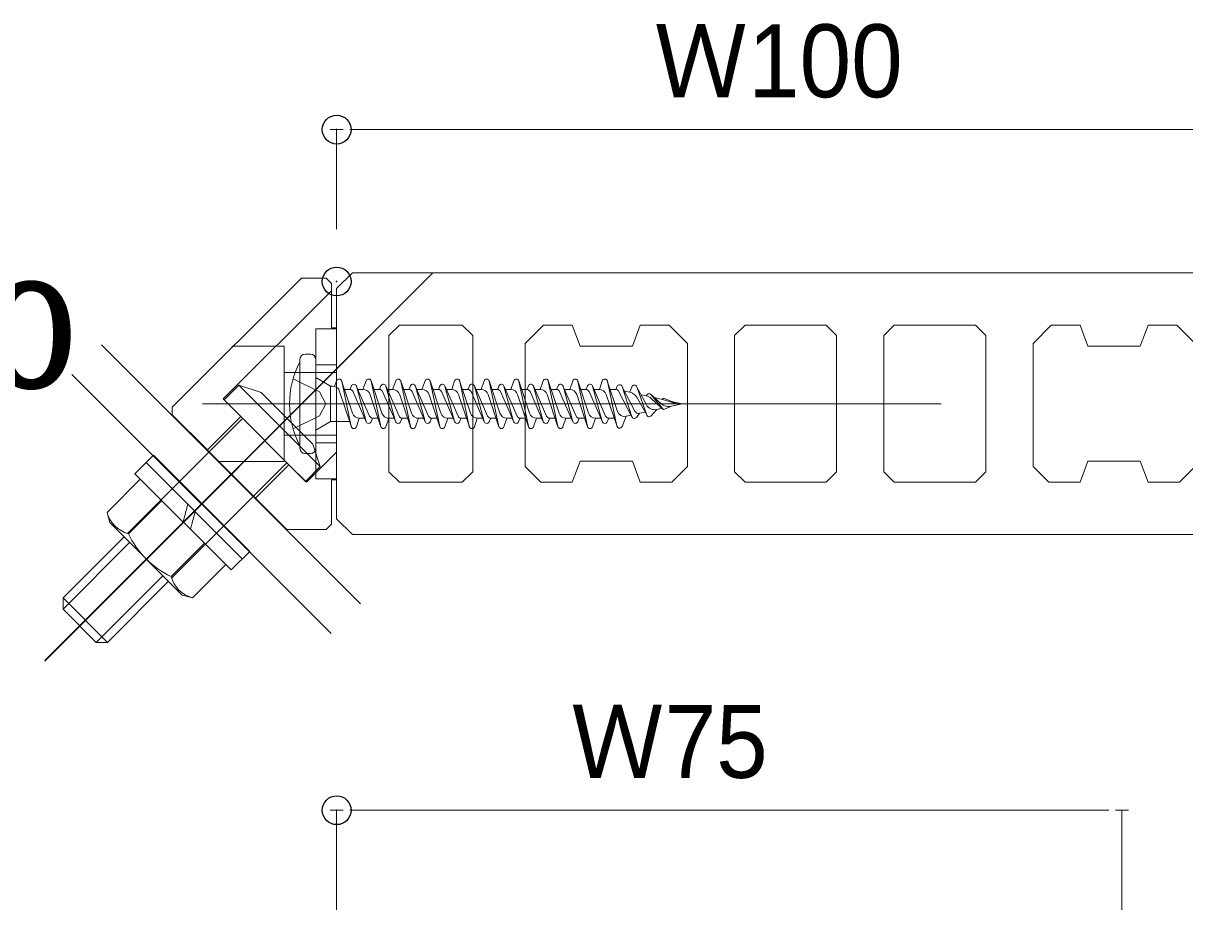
# Model space of a CAD drawing. Units: millimetres, scale not verified. Extents: x -1200 to 1200, y -500 to 500.
# Drawn here: x 117.44 to 139.62, y -425.15 to -408.22 of the extents above; entities that cross this region are included whole.
import ezdxf
from ezdxf.enums import TextEntityAlignment as Align

# ---------------------------------------------------------------- set-up
doc = ezdxf.new("R2010")
doc.units = ezdxf.units.MM
doc.header["$LTSCALE"] = 1.1
doc.header["$PDMODE"] = 32
doc.header["$PDSIZE"] = 0.55
for name, color, linetype, lineweight in [('0-0_一般', 7, 'Continuous', 9), ('0-1_0', 7, 'Continuous', 9), ('0-4_ルーバー', 7, 'Continuous', 9), ('0-9_傾斜ピース', 7, 'Continuous', 9)]:
    doc.layers.add(name, color=color, linetype=linetype, lineweight=lineweight)
doc.layers.add('0-A_Defpoints', color=7, linetype='Continuous')
doc.styles.add('Osaka', font='')
doc.styles.add('ＭＳ ゴシック', font='')
doc.styles.get('Osaka').set_extended_font_data('Osaka')
doc.styles.get('ＭＳ ゴシック').set_extended_font_data('MS Gothic')

# ---------------------------------------------------------------- blocks, each defined once
blk = doc.blocks.new('グループ-49-1')
at = {"layer": '0-4_ルーバー'}
for points in [[(119335.56, 166917.81), (119335.56, 166807.81), (119343.06, 166800.31), (119828.06, 166800.31), (119835.56, 166807.81), (119835.56, 166917.81), (119828.06, 166925.31), (119343.06, 166925.31)], [(119400.56, 166830.31), (119395.56, 166825.31), (119365.56, 166825.31), (119360.56, 166830.31), (119360.56, 166895.31), (119365.56, 166900.31), (119395.56, 166900.31), (119400.56, 166895.31)], [(119434.32, 166900.31), (119448.07, 166900.31), (119451.82, 166890.31), (119476.82, 166890.31), (119480.57, 166900.31), (119494.32, 166900.31), (119503.07, 166891.56), (119503.07, 166832.81), (119495.57, 166825.31), (119480.57, 166825.31), (119476.82, 166835.31), (119451.82, 166835.31), (119448.07, 166825.31), (119433.07, 166825.31), (119425.56, 166832.81), (119425.56, 166891.56)], [(119569.33, 166900.31), (119574.33, 166895.31), (119574.33, 166830.31), (119569.33, 166825.31), (119530.58, 166825.31), (119525.57, 166830.31), (119525.57, 166895.31), (119530.58, 166900.31)], [(119596.83, 166830.31), (119596.83, 166895.31), (119601.83, 166900.31), (119640.59, 166900.31), (119645.59, 166895.31), (119645.59, 166830.31), (119640.59, 166825.31), (119601.83, 166825.31)], [(119738.1, 166825.31), (119723.09, 166825.31), (119719.34, 166835.31), (119694.34, 166835.31), (119690.59, 166825.31), (119675.59, 166825.31), (119668.09, 166832.81), (119668.09, 166891.56), (119676.84, 166900.31), (119690.59, 166900.31), (119694.34, 166890.31), (119719.34, 166890.31), (119723.09, 166900.31), (119736.85, 166900.31), (119745.6, 166891.56), (119745.6, 166832.81)], [(119805.6, 166900.31), (119810.6, 166895.31), (119810.6, 166830.31), (119805.6, 166825.31), (119775.6, 166825.31), (119770.6, 166830.31), (119770.6, 166895.31), (119775.6, 166900.31)]]:
    blk.add_lwpolyline(points, close=True, dxfattribs=at)
blk = doc.blocks.new('_DOT')
at = {"layer": '0-1_0'}
for p, q in [((-2.5, 0), (-5, 0)), ((-1.25, 0), (1.25, 0))]:
    blk.add_line(p, q, dxfattribs=at)
blk = doc.blocks.new('グループ-1105-1')
at = {"layer": '0-9_傾斜ピース'}
for p, q in [((119318.06, 166841.51), (119318.06, 166884.01)), ((119323.06, 166886.51), (119320.56, 166886.51)), ((119325.56, 166841.51), (119325.56, 166884.01)), ((119314.79, 166874.76), (119327.37, 166868.49)), ((119325.56, 166875.26), (119332.66, 166871.16)), ((119334.53, 166871.04), (119335.57, 166873.79)), ((119337.95, 166873.74), (119343.11, 166858.27)), ((119342.56, 166851.92), (119337.99, 166873.6)), ((119348.08, 166869.61), (119349.66, 166873.79)), ((119352.04, 166873.74), (119357.2, 166858.27)), ((119356.65, 166851.92), (119352.08, 166873.6)), ((119362.18, 166869.61), (119363.76, 166873.79)), ((119366.14, 166873.74), (119371.3, 166858.27)), ((119370.75, 166851.92), (119366.18, 166873.6)), ((119376.23, 166869.61), (119377.81, 166873.79)), ((119380.2, 166873.74), (119385.36, 166858.27)), ((119384.81, 166851.92), (119380.24, 166873.6)), ((119390.52, 166869.61), (119391.9, 166873.74)), ((119394.3, 166873.74), (119399.46, 166858.27)), ((119398.91, 166851.92), (119394.34, 166873.6)), ((119404.62, 166869.61), (119406, 166873.74)), ((119408.4, 166873.74), (119413.56, 166858.27)), ((119413.01, 166851.92), (119408.44, 166873.6)), ((119418.72, 166869.61), (119420.1, 166873.74)), ((119422.5, 166873.74), (119427.66, 166858.27)), ((119427.11, 166851.92), (119422.54, 166873.6)), ((119432.82, 166869.61), (119434.2, 166873.74)), ((119436.6, 166873.74), (119441.76, 166858.27)), ((119441.21, 166851.92), (119436.64, 166873.6)), ((119446.92, 166869.61), (119448.3, 166873.74)), ((119450.7, 166873.74), (119455.86, 166858.27)), ((119455.31, 166851.92), (119450.74, 166873.6)), ((119461.02, 166869.61), (119462.4, 166873.74)), ((119464.8, 166873.75), (119469.72, 166859.1)), ((119469.41, 166852.09), (119464.84, 166873.61)), ((119327.37, 166868.49), (119330.42, 166862.76)), ((119333.78, 166871.16), (119332.66, 166871.16)), ((119336.68, 166869.53), (119342.6, 166851.78)), ((119339.33, 166869.61), (119341.88, 166869.61)), ((119341.88, 166869.61), (119342.64, 166871.35)), ((119343.31, 166868.78), (119349.68, 166854.17)), ((119344.95, 166871.35), (119351.26, 166856.9)), ((119349.62, 166854.34), (119345.01, 166871.18)), ((119345.71, 166869.61), (119348.08, 166869.61)), ((119345.72, 166869.61), (119348.27, 166869.61)), ((119351.59, 166867.08), (119356.69, 166851.78)), ((119353.42, 166869.61), (119355.97, 166869.61)), ((119355.97, 166869.61), (119356.73, 166871.35)), ((119357.47, 166868.63), (119363.78, 166854.17)), ((119359.05, 166871.35), (119365.36, 166856.9)), ((119363.72, 166854.34), (119359.11, 166871.18)), ((119359.81, 166869.61), (119362.18, 166869.61)), ((119359.81, 166869.61), (119362.36, 166869.61)), ((119365.69, 166867.08), (119370.79, 166851.78)), ((119367.52, 166869.61), (119370.07, 166869.61)), ((119370.07, 166869.61), (119370.83, 166871.35)), ((119371.4, 166868.94), (119377.84, 166854.17)), ((119373.11, 166871.35), (119379.42, 166856.9)), ((119377.78, 166854.34), (119373.17, 166871.18)), ((119373.87, 166869.61), (119376.23, 166869.61)), ((119373.91, 166869.61), (119376.46, 166869.61)), ((119379.75, 166867.08), (119384.85, 166851.78)), ((119381.58, 166869.61), (119384.13, 166869.61)), ((119384.13, 166869.61), (119384.89, 166871.35)), ((119385.63, 166868.63), (119391.94, 166854.17)), ((119387.21, 166871.35), (119393.52, 166856.9)), ((119391.88, 166854.34), (119387.27, 166871.18)), ((119387.97, 166869.61), (119390.52, 166869.61)), ((119393.79, 166867.25), (119398.95, 166851.78)), ((119395.68, 166869.61), (119398.23, 166869.61)), ((119398.23, 166869.61), (119398.99, 166871.35)), ((119399.73, 166868.63), (119406.04, 166854.17)), ((119401.31, 166871.35), (119407.62, 166856.9)), ((119405.98, 166854.34), (119401.37, 166871.18)), ((119402.07, 166869.61), (119404.62, 166869.61)), ((119407.89, 166867.25), (119413.05, 166851.78)), ((119409.78, 166869.61), (119412.33, 166869.61)), ((119412.33, 166869.61), (119413.09, 166871.35)), ((119413.83, 166868.63), (119420.14, 166854.17)), ((119415.41, 166871.35), (119421.72, 166856.9)), ((119420.08, 166854.34), (119415.47, 166871.18)), ((119416.17, 166869.61), (119418.72, 166869.61)), ((119421.99, 166867.25), (119427.15, 166851.78)), ((119423.88, 166869.61), (119426.43, 166869.61)), ((119426.43, 166869.61), (119427.19, 166871.35)), ((119427.93, 166868.63), (119434.24, 166854.17)), ((119429.51, 166871.35), (119435.82, 166856.9)), ((119434.18, 166854.34), (119429.57, 166871.18)), ((119430.27, 166869.61), (119432.82, 166869.61)), ((119436.09, 166867.25), (119441.25, 166851.78)), ((119437.98, 166869.61), (119440.53, 166869.61)), ((119440.53, 166869.61), (119441.29, 166871.35)), ((119442.03, 166868.63), (119448.34, 166854.17)), ((119443.61, 166871.35), (119449.92, 166856.9)), ((119448.28, 166854.34), (119443.67, 166871.18)), ((119444.37, 166869.61), (119446.92, 166869.61)), ((119450.19, 166867.25), (119455.35, 166851.78)), ((119452.08, 166869.61), (119454.63, 166869.61)), ((119454.63, 166869.61), (119455.39, 166871.35)), ((119456.13, 166868.63), (119462.44, 166854.17)), ((119464.01, 166856.91), (119457.71, 166871.35)), ((119462.38, 166854.34), (119457.77, 166871.18)), ((119458.47, 166869.61), (119461.02, 166869.61)), ((119464.31, 166867.25), (119469.45, 166851.95)), ((119468.81, 166869.61), (119466.19, 166869.61)), ((119468.81, 166869.61), (119469.49, 166871.14)), ((119470.18, 166868.78), (119476.57, 166856.47)), ((119471.77, 166871.21), (119478.01, 166859.21)), ((119476.57, 166856.47), (119471.85, 166871.02)), ((119472.99, 166868.87), (119475.52, 166868.31)), ((119475.52, 166868.31), (119476.52, 166870.88)), ((119478.82, 166871.02), (119483.47, 166862.32)), ((119478.84, 166865.87), (119483.82, 166857.13)), ((119483.74, 166857.3), (119478.89, 166870.85)), ((119480.9, 166867.12), (119483.43, 166866.56)), ((119483.43, 166866.56), (119483.9, 166867.17)), ((119490.31, 166862.96), (119485.46, 166867.31)), ((119485.57, 166867.2), (119491.3, 166860.32)), ((119327.37, 166857.04), (119330.42, 166862.76)), ((119491.36, 166860.26), (119485.75, 166865.36)), ((119488.38, 166860.06), (119490.95, 166860.63)), ((119490.96, 166864.89), (119491.35, 166865.26)), ((119492.06, 166865.38), (119498.85, 166862.38)), ((119492.06, 166860.14), (119495.4, 166861.62)), ((119495.4, 166863.9), (119500.56, 166862.76)), ((119495.4, 166861.62), (119500.56, 166862.76)), ((119314.79, 166850.76), (119327.37, 166857.04)), ((119346.38, 166855.91), (119345, 166851.78)), ((119346.38, 166855.91), (119348.92, 166855.91)), ((119352.76, 166855.91), (119352, 166854.17)), ((119352.76, 166855.91), (119355.31, 166855.91)), ((119360.47, 166855.91), (119359.09, 166851.78)), ((119359.71, 166855.91), (119363.02, 166855.91)), ((119366.86, 166855.91), (119366.1, 166854.17)), ((119366.86, 166855.91), (119369.41, 166855.91)), ((119374.57, 166855.91), (119373.19, 166851.78)), ((119373.77, 166855.91), (119377.08, 166855.91)), ((119380.92, 166855.91), (119380.16, 166854.17)), ((119380.92, 166855.91), (119383.47, 166855.91)), ((119388.63, 166855.91), (119387.25, 166851.78)), ((119388.63, 166855.91), (119391.18, 166855.91)), ((119395.02, 166855.91), (119394.26, 166854.17)), ((119395.02, 166855.91), (119397.57, 166855.91)), ((119402.73, 166855.91), (119401.35, 166851.78)), ((119402.73, 166855.91), (119405.28, 166855.91)), ((119409.12, 166855.91), (119408.36, 166854.17)), ((119409.12, 166855.91), (119411.67, 166855.91)), ((119416.83, 166855.91), (119415.45, 166851.78)), ((119416.83, 166855.91), (119419.38, 166855.91)), ((119423.22, 166855.91), (119422.46, 166854.17)), ((119423.22, 166855.91), (119425.77, 166855.91)), ((119430.93, 166855.91), (119429.55, 166851.78)), ((119430.93, 166855.91), (119433.48, 166855.91)), ((119437.32, 166855.91), (119436.56, 166854.17)), ((119437.32, 166855.91), (119439.87, 166855.91)), ((119445.03, 166855.91), (119443.65, 166851.78)), ((119445.03, 166855.91), (119447.58, 166855.91)), ((119451.42, 166855.91), (119450.66, 166854.17)), ((119451.42, 166855.91), (119453.97, 166855.91)), ((119459.13, 166855.91), (119457.75, 166851.78)), ((119459.13, 166855.91), (119461.68, 166855.91)), ((119465.53, 166855.91), (119464.76, 166854.17)), ((119465.53, 166855.91), (119468.12, 166855.91)), ((119473.75, 166856.82), (119471.83, 166851.89)), ((119473.75, 166856.82), (119476.12, 166857.34)), ((119480.11, 166858.23), (119478.73, 166856.31)), ((119480.11, 166858.23), (119482.85, 166858.83)), ((119488.38, 166860.06), (119485.54, 166856.94)), ((119325.56, 166850.26), (119332.66, 166854.36)), ((119320.56, 166839.01), (119323.06, 166839.01))]:
    blk.add_line(p, q, dxfattribs=at)
for points in [[(119341.74, 166854.36), (119332.66, 166854.36), (119332.66, 166871.16)], [(119487.24, 166865.71), (119491.8, 166864.7), (119498.85, 166862.38)]]:
    blk.add_lwpolyline(points, dxfattribs=at)
for centre, radius, start, end in [((119355.56, 166862.76), 42.5, 151.9275, 208.0725), ((119320.56, 166884.01), 2.5, 90, 180), ((119323.06, 166884.01), 2.5, 0, 90), ((119336.75, 166873.34), 1.27, 11.8951, 159.3065), ((119343.79, 166870.84), 1.27, 15.2955, 164.7045), ((119350.84, 166873.34), 1.27, 11.8951, 159.3065), ((119357.89, 166870.84), 1.27, 15.2955, 156.4349), ((119364.94, 166873.34), 1.27, 11.8951, 159.3065), ((119371.99, 166870.84), 1.27, 15.2955, 156.4349), ((119379, 166873.34), 1.27, 11.8951, 159.3065), ((119386.05, 166870.84), 1.27, 15.2955, 156.4349), ((119393.1, 166873.34), 1.27, 11.8951, 161.5761), ((119400.15, 166870.84), 1.27, 15.2955, 156.4349), ((119407.2, 166873.34), 1.27, 11.8951, 161.5761), ((119414.25, 166870.84), 1.27, 15.2955, 156.4349), ((119421.3, 166873.34), 1.27, 11.8951, 161.5761), ((119428.35, 166870.84), 1.27, 15.2955, 156.4349), ((119435.4, 166873.34), 1.27, 11.8951, 161.5761), ((119442.45, 166870.84), 1.27, 15.2955, 156.4349), ((119449.5, 166873.34), 1.27, 11.8951, 161.5761), ((119456.55, 166870.84), 1.27, 15.2955, 156.4349), ((119463.6, 166873.34), 1.27, 11.9876, 161.5761), ((119470.65, 166870.62), 1.27, 17.9663, 156.1481), ((119477.7, 166870.42), 1.27, 19.6919, 158.6831), ((119333.62, 166867.46), 3.71, 34.1152, 90), ((119341.88, 166867.97), 1.64, 23.5651, 90), ((119348.08, 166865.91), 3.71, 18.4239, 90), ((119355.97, 166867.97), 1.64, 23.5651, 90), ((119362.18, 166865.91), 3.71, 18.4239, 90), ((119370.07, 166867.97), 1.64, 23.5651, 90), ((119376.23, 166865.91), 3.71, 18.4239, 90), ((119384.13, 166867.97), 1.64, 23.5651, 90), ((119390.52, 166866.16), 3.45, 18.4239, 90), ((119398.23, 166867.97), 1.64, 23.5651, 90), ((119404.62, 166866.16), 3.45, 18.4239, 90), ((119412.33, 166867.97), 1.64, 23.5651, 90), ((119418.72, 166866.16), 3.45, 18.4239, 90), ((119426.43, 166867.97), 1.64, 23.5651, 90), ((119432.82, 166866.16), 3.45, 18.4239, 90), ((119440.53, 166867.97), 1.64, 23.5651, 90), ((119446.92, 166866.16), 3.45, 18.4239, 90), ((119454.63, 166867.97), 1.64, 23.5651, 90), ((119461.02, 166866.14), 3.47, 18.5648, 90), ((119468.81, 166868.08), 1.53, 27.4452, 90), ((119474.41, 166863.34), 5.09, 29.7006, 77.5), ((119482.33, 166861.59), 5.09, 47.7278, 77.5), ((119484.75, 166866.52), 1.07, 39.766, 142.366), ((119487.42, 166864.43), 4.48, 208.1432, 282.5), ((119494.16, 166867.24), 5.76, 228.0402, 282.5), ((119491.8, 166860.74), 0.653, 219.766, 293.8328), ((119491.8, 166864.78), 0.653, 66.1672, 132.914), ((119346.38, 166859.36), 3.45, 198.4239, 270), ((119352.76, 166857.55), 1.64, 203.5651, 270), ((119360.47, 166859.36), 3.45, 198.4239, 270), ((119366.86, 166857.55), 1.64, 203.5651, 270), ((119374.57, 166859.36), 3.45, 198.4239, 270), ((119380.92, 166857.55), 1.64, 203.5651, 270), ((119388.63, 166859.36), 3.45, 198.4239, 270), ((119395.02, 166857.55), 1.64, 203.5651, 270), ((119402.73, 166859.36), 3.45, 198.4239, 270), ((119409.12, 166857.55), 1.64, 203.5651, 270), ((119416.83, 166859.36), 3.45, 198.4239, 270), ((119423.22, 166857.55), 1.64, 203.5651, 270), ((119430.93, 166859.36), 3.45, 198.4239, 270), ((119437.32, 166857.55), 1.64, 203.5651, 270), ((119445.03, 166859.36), 3.45, 198.4239, 270), ((119451.42, 166857.55), 1.64, 203.5651, 270), ((119459.13, 166859.36), 3.45, 198.4239, 270), ((119465.53, 166857.57), 1.66, 203.5651, 270), ((119473, 166860.2), 3.46, 198.5648, 282.5), ((119477.7, 166857.05), 1.27, 188.4874, 324.2893), ((119479.69, 166860.08), 1.9, 207.4452, 282.5), ((119484.75, 166857.66), 1.07, 199.6919, 317.6833), ((119343.8, 166852.18), 1.27, 191.8951, 341.5761), ((119350.84, 166854.68), 1.27, 195.2955, 336.4349), ((119357.89, 166852.18), 1.27, 191.8951, 341.5761), ((119364.94, 166854.68), 1.27, 195.2955, 336.4349), ((119371.99, 166852.18), 1.27, 191.8951, 341.5761), ((119379, 166854.68), 1.27, 195.2955, 336.4349), ((119386.05, 166852.18), 1.27, 191.8951, 341.5761), ((119393.1, 166854.68), 1.27, 195.2955, 336.4349), ((119400.15, 166852.18), 1.27, 191.8951, 341.5761), ((119407.2, 166854.68), 1.27, 195.2955, 336.4349), ((119414.25, 166852.18), 1.27, 191.8951, 341.5761), ((119421.3, 166854.68), 1.27, 195.2955, 336.4349), ((119428.35, 166852.18), 1.27, 191.8951, 341.5761), ((119435.4, 166854.68), 1.27, 195.2955, 336.4349), ((119442.45, 166852.18), 1.27, 191.8951, 341.5761), ((119449.5, 166854.68), 1.27, 195.2955, 336.4349), ((119456.55, 166852.18), 1.27, 191.8951, 341.5761), ((119463.6, 166854.68), 1.27, 195.2955, 336.1481), ((119470.65, 166852.35), 1.27, 191.9876, 338.683), ((119320.56, 166841.51), 2.5, 180, 270), ((119323.06, 166841.51), 2.5, 270, 0)]:
    blk.add_arc(centre, radius, start, end, dxfattribs=at)
blk = doc.blocks.new('グループ-1106-1')
at = {"layer": '0-9_傾斜ピース'}
blk.add_blockref('グループ-1105-1', (0, 0), dxfattribs=at)
blk = doc.blocks.new('グループ-1129-1')
at = {"layer": '0-9_傾斜ピース'}
for p, q in [((119223.26, 166890.96), (119347.01, 166767.22)), ((119209.12, 166876.82), (119332.87, 166753.07))]:
    blk.add_line(p, q, dxfattribs=at)
blk = doc.blocks.new('グループ-1130-1')
at = {"layer": '0-9_傾斜ピース'}
for p, q in [((119235.69, 166800.86), (119290.75, 166855.91)), ((119256.77, 166779.51), (119311.84, 166834.58)), ((119234.06, 166799.23), (119204.89, 166770.06)), ((119252.62, 166780.66), (119220.8, 166748.84)), ((119255.27, 166778.01), (119226.11, 166748.84)), ((119226.11, 166748.84), (119204.89, 166770.06))]:
    blk.add_line(p, q, dxfattribs=at)
for points in [[(119327.75, 166832.81), (119288.86, 166871.7), (119281.79, 166864.63), (119320.68, 166825.74)], [(119327.75, 166832.81), (119288.86, 166871.7), (119299.47, 166868.17), (119324.22, 166843.42)]]:
    blk.add_lwpolyline(points, close=True, dxfattribs=at)
for points in [[(119236.71, 166796.57), (119204.89, 166764.75), (119204.89, 166770.06)], [(119204.89, 166764.75), (119220.8, 166748.84), (119226.11, 166748.84)]]:
    blk.add_lwpolyline(points, dxfattribs=at)
blk = doc.blocks.new('グループ-1131-1')
at = {"layer": '0-9_傾斜ピース'}
for p, q in [((119248.07, 166838.25), (119239.23, 166829.41)), ((119294.04, 166792.28), (119248.07, 166838.25)), ((119290.5, 166788.75), (119244.54, 166834.71)), ((119285.2, 166783.45), (119239.23, 166829.41)), ((119241.8, 166826.84), (119225.91, 166810.94)), ((119252.01, 166816.63), (119236.11, 166800.74)), ((119225.91, 166810.94), (119227.21, 166806.07)), ((119262.22, 166806.43), (119264.46, 166814.79)), ((119265.75, 166802.89), (119267.99, 166811.26)), ((119227.21, 166806.07), (119261.86, 166771.42)), ((119272.42, 166796.22), (119256.53, 166780.33)), ((119294.04, 166792.28), (119285.2, 166783.45))]:
    blk.add_line(p, q, dxfattribs=at)
blk.add_lwpolyline([(119282.63, 166786.01), (119266.73, 166770.12), (119261.86, 166771.42)], dxfattribs=at)
for centre, radius, start, end in [((119239.85, 166814.68), 14.43, 195, 255), ((119274.64, 166818.85), 42.57, 205.1809, 244.8191), ((119270.47, 166784.06), 14.43, 195, 255)]:
    blk.add_arc(centre, radius, start, end, dxfattribs=at)
blk = doc.blocks.new('グループ-1132-1')
at = {"layer": '0-9_傾斜ピース'}
blk.add_line((119196.21, 166740.16), (119351.32, 166895.27), dxfattribs=at)
for name in ['グループ-1130-1', 'グループ-1131-1']:
    blk.add_blockref(name, (0, 0), dxfattribs=at)
blk = doc.blocks.new('グループ-1133-1')
at = {"layer": '0-9_傾斜ピース'}
for p, q in [((119257.04, 166861.1), (119318.71, 166922.76)), ((119318.71, 166922.76), (119330.56, 166922.76)), ((119325.56, 166898.59), (119335.56, 166898.59)), ((119325.56, 166898.59), (119325.56, 166881.45)), ((119310.56, 166890.26), (119285.56, 166890.26)), ((119310.56, 166890.26), (119286.21, 166890.26)), ((119310.56, 166835.68), (119310.56, 166890.26)), ((119335.56, 166877.76), (119310.56, 166877.76)), ((119335.56, 166881.45), (119325.56, 166881.45)), ((119257.04, 166861.1), (119257.04, 166857.56)), ((119311.84, 166802.76), (119257.04, 166857.56)), ((119335.56, 166847.76), (119310.56, 166847.76)), ((119310.56, 166835.26), (119279.34, 166835.26)), ((119325.56, 166826.93), (119335.56, 166826.93)), ((119335.56, 166826.51), (119333.06, 166826.51))]:
    blk.add_line(p, q, dxfattribs=at)
for points in [[(119333.06, 166899.01), (119333.06, 166920.26), (119330.56, 166922.76)], [(119333.06, 166899.01), (119335.56, 166899.01), (119335.56, 166826.51)], [(119325.56, 166826.93), (119325.56, 166844.07), (119335.56, 166844.07)], [(119333.06, 166826.51), (119333.06, 166805.26), (119330.56, 166802.76), (119311.84, 166802.76)]]:
    blk.add_lwpolyline(points, dxfattribs=at)
blk = doc.blocks.new('グループ-1134-1')
at = {"layer": '0-9_傾斜ピース'}
for p, q in [((119257.04, 166861.1), (119318.71, 166922.76)), ((119318.71, 166922.76), (119330.56, 166922.76)), ((119333.06, 166920.26), (119330.56, 166922.76)), ((119281.35, 166865.08), (119333.06, 166916.78)), ((119333.06, 166920.26), (119333.06, 166916.78)), ((119257.04, 166861.1), (119257.04, 166857.56)), ((119289.75, 166856.68), (119281.35, 166865.08)), ((119273.84, 166840.77), (119257.04, 166857.56)), ((119273.84, 166840.77), (119289.75, 166856.68)), ((119335.56, 166839.73), (119321.12, 166825.3)), ((119335.56, 166839.73), (119335.56, 166826.51)), ((119312.73, 166833.7), (119296.82, 166817.79)), ((119321.12, 166825.3), (119312.73, 166833.7)), ((119335.56, 166826.51), (119333.06, 166826.51)), ((119311.84, 166802.76), (119296.82, 166817.79))]:
    blk.add_line(p, q, dxfattribs=at)
blk.add_lwpolyline([(119333.06, 166826.51), (119333.06, 166805.26), (119330.56, 166802.76), (119311.84, 166802.76)], dxfattribs=at)
blk = doc.blocks.new('グループ-1135-1')
at = {"layer": '0-9_傾斜ピース'}
for name in ['グループ-1133-1', 'グループ-1134-1']:
    blk.add_blockref(name, (0, 0), dxfattribs=at)
blk = doc.blocks.new('グループ-1136-1')
at = {"layer": '0-9_傾斜ピース'}
for p, q in [((119196.15, 166739.84), (119381.57, 166925.26)), ((119624.24, 166862.76), (119271.56, 166862.76))]:
    blk.add_line(p, q, dxfattribs=at)
for name in ['グループ-1135-1', 'グループ-1132-1', 'グループ-1129-1']:
    blk.add_blockref(name, (0, 0), dxfattribs=at)

msp = doc.modelspace()

# ---------------------------------------------------------------- linework, layer by layer
at = {"layer": '0-0_一般'}
for p, q in [((123.422, -412.153), (123.422, -410.252)), ((142.921, -410.252), (123.923, -410.252)), ((123.422, -425.153), (123.422, -423.252)), ((137.922, -423.252), (123.923, -423.252)), ((138.423, -425.153), (138.423, -423.252))]:
    msp.add_line(p, q, dxfattribs=at)
at = {"layer": '0-A_Defpoints'}
for p in [(123.422, -410.252), (123.422, -413.153), (123.422, -423.252)]:
    msp.add_point(p, dxfattribs=at)

# ---------------------------------------------------------------- block references
at = {"layer": '0-0_一般', "xscale": 0.1001489, "yscale": 0.1001489, "rotation": 180}
for p in [(123.422, -410.252), (123.422, -423.252)]:
    msp.add_blockref('_DOT', p, dxfattribs=at)
at = {"layer": '0-0_一般', "xscale": 0.1001489, "yscale": 0.1001489}
msp.add_blockref('_DOT', (138.423, -423.252), dxfattribs=at)
at = {"layer": '0-4_ルーバー', "xscale": 0.04, "yscale": 0.04}
msp.add_blockref('グループ-49-1', (-4650, -7090), dxfattribs=at)
at = {"layer": '0-9_傾斜ピース', "xscale": 0.04, "yscale": 0.04}
for name in ['グループ-1136-1', 'グループ-1106-1']:
    msp.add_blockref(name, (-4650, -7090), dxfattribs=at)

# ---------------------------------------------------------------- texts
at = {"layer": '0-0_一般'}
for s, height, style, width, p in [('Ｗ100', 1.393, 'Osaka', 0.95, (129.477, -410.052)), ('25×100', 2.089, 'ＭＳ ゴシック', 1.35, (105.116, -415.819)), ('Ｗ75', 1.393, 'Osaka', 0.95, (127.883, -423.052))]:
    msp.add_text(s, height=height, dxfattribs=dict(at, style=style, width=width)).set_placement(p, align=Align.BOTTOM_LEFT)

doc.saveas('drawing.dxf')
